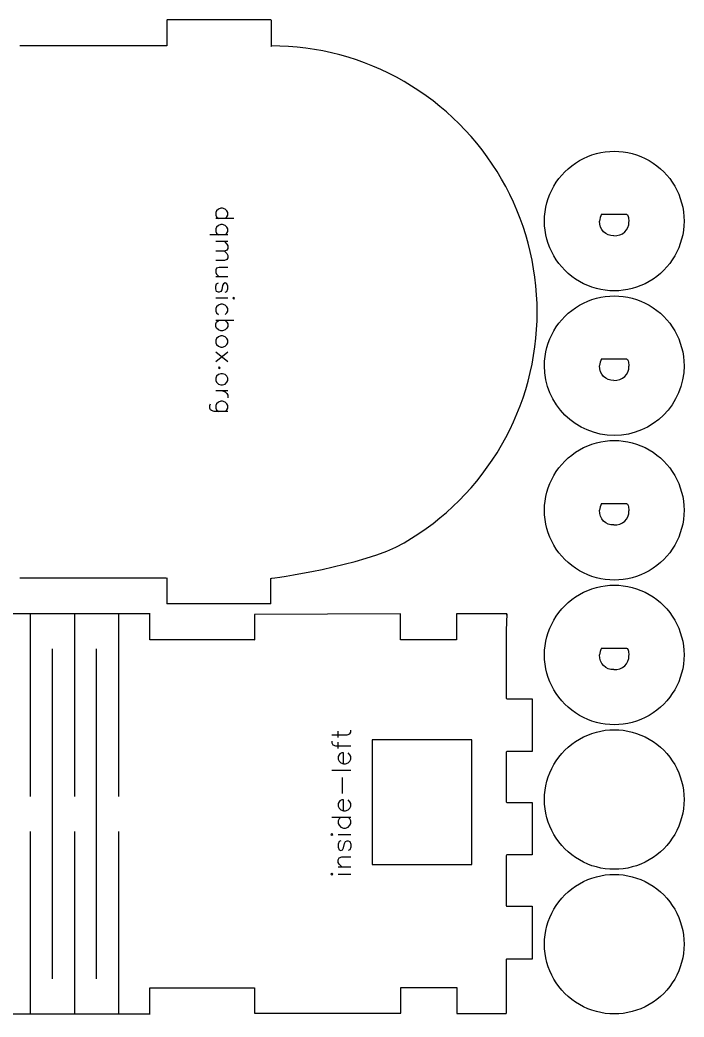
# Model space of a CAD drawing. Extents: x 5 to 365, y 4 to 204.
# Drawn here: x 231.8 to 365, y 4.4 to 204.3 of the extents above; entities that cross this region are included whole.
import ezdxf

# ---------------------------------------------------------------- set-up
doc = ezdxf.new("R2010")
doc.units = 0
doc.layers.add('Your_Design', color=7, linetype='CONTINUOUS')

msp = doc.modelspace()

# ---------------------------------------------------------------- linework, layer by layer
at = {"layer": 'Your_Design', "color": 5}
for points in [[(261.233716, 204.228372), (261.233016, 199.131012), (261.233016, 199.131012), (231.799017, 199.131012)], [(282.135415, 204.329942), (261.334616, 204.329942)], [(282.237715, 199.029062), (282.236915, 204.228372)], [(348.406759, 165.373222), (353.46779, 165.373511)], [(348.407394, 136.372687), (353.468425, 136.372976)], [(348.407335, 107.372731), (353.468366, 107.37302)], [(231.798992, 92.435017), (261.145796, 92.435214)], [(261.234116, 92.434945), (261.234116, 87.236195)], [(282.134915, 87.236195), (282.134915, 92.334255), (282.134915, 92.334255)], [(282.135314, 87.236194), (261.334453, 87.236194), (261.233714, 87.236194)], [(257.931913, 85.228673), (89.986997, 85.229016), (90.986998, 85.228673)], [(233.877224, 85.228673), (233.877224, 48.638785)], [(242.717073, 85.228673), (242.717073, 48.638785)], [(251.556915, 85.228673), (251.556915, 48.638785)], [(257.83812, 80.027639), (257.826125, 85.226454), (257.826118, 85.226454)], [(308.155883, 85.218729), (278.830116, 85.125454), (278.830116, 85.125454), (278.830116, 80.027427), (278.830116, 80.027639), (257.837813, 80.027639)], [(319.337122, 85.224269), (319.336769, 80.025277), (319.336769, 80.025277), (319.336702, 80.025277), (308.146951, 80.025277), (308.146951, 85.224269), (308.146951, 85.224269)], [(329.433312, 85.213649), (319.337118, 85.218587)], [(329.433029, 85.112239), (329.3269, 85.104795)], [(329.433312, 85.213592), (329.331454, 81.913321)], [(329.331454, 81.912897), (329.331754, 68.312016)], [(238.299103, 12.048984), (238.299103, 78.209066)], [(247.138945, 12.048984), (247.138945, 78.209066)], [(348.407092, 78.372775), (353.468103, 78.373064)], [(329.433312, 68.211016), (334.531451, 68.211016), (334.531099, 68.211016)], [(334.531451, 68.211016), (334.531099, 57.816016), (334.531099, 57.616016)], [(329.331754, 57.514017), (329.331754, 47.516016)], [(334.530993, 57.616016), (334.530993, 57.616016), (329.433312, 57.616016)], [(329.433312, 47.414018), (334.530993, 47.414018), (334.530993, 47.414018), (334.530993, 37.019018), (334.530993, 36.919016), (329.433312, 36.919016)], [(233.877224, 41.619283), (233.877224, 5.029412)], [(242.717073, 41.619283), (242.717073, 5.029412)], [(251.556915, 41.619283), (251.556915, 5.029412)], [(329.331754, 36.717019), (329.331754, 26.719018)], [(329.433312, 26.617016), (334.530993, 26.617016), (334.530972, 26.617016), (334.530993, 16.022017), (334.530993, 16.022017), (329.433312, 16.022017)], [(329.331754, 15.920018), (329.326991, 5.088019)], [(257.826118, 10.225102), (278.830116, 10.225102), (278.830116, 5.138102), (278.830116, 5.138102), (308.189686, 5.138102)], [(257.826118, 5.025902), (257.826118, 5.025902), (257.826118, 10.224901)], [(308.189676, 5.137789), (308.189676, 10.286789), (308.189676, 10.286789), (319.418176, 10.286789), (319.418176, 10.286789), (319.400185, 5.08779), (319.418176, 5.087793)], [(174.209283, 5.025531), (174.209283, 5.025531), (257.931913, 5.025531)], [(319.400195, 5.087803), (329.326991, 5.088019)]]:
    msp.add_lwpolyline(points, dxfattribs=at)
at = {"layer": 'Your_Design', "color": 1}
for points in [[(272.967137, 164.514787), (273.311099, 164.85875), (273.483081, 165.202712), (273.483081, 165.718656), (273.311099, 166.062619), (272.967137, 166.406582), (272.451193, 166.578563), (272.10723, 166.578563), (271.591286, 166.406582), (271.247324, 166.062619), (271.075342, 165.718656), (271.075342, 165.202712), (271.247324, 164.85875), (271.591286, 164.514787)], [(274.68695, 164.514787), (271.075342, 164.514787)], [(272.967137, 161.247142), (273.311099, 161.591105), (273.483081, 161.935068), (273.483081, 162.451011), (273.311099, 162.794974), (272.967137, 163.138937), (272.451193, 163.310918), (272.10723, 163.310918), (271.591286, 163.138937), (271.247324, 162.794974), (271.075342, 162.451011), (271.075342, 161.935068), (271.247324, 161.591105), (271.591286, 161.247142)], [(273.483081, 161.247142), (269.871473, 161.247142)], [(273.483081, 159.871292), (271.075342, 159.871292)], [(272.795155, 159.871292), (273.311099, 159.355348), (273.483081, 159.011385), (273.483081, 158.495441), (273.311099, 158.151479), (272.795155, 157.979497), (271.075342, 157.979497)], [(272.795155, 157.979497), (273.311099, 157.463554), (273.483081, 157.119591), (273.483081, 156.603647), (273.311099, 156.259684), (272.795155, 156.087703), (271.075342, 156.087703)], [(273.483081, 154.711853), (271.763268, 154.711853), (271.247324, 154.539871), (271.075342, 154.195909), (271.075342, 153.679965), (271.247324, 153.336002), (271.763268, 152.820058)], [(273.483081, 152.820058), (271.075342, 152.820058)], [(272.967137, 149.724395), (273.311099, 149.896376), (273.483081, 150.41232), (273.483081, 150.928264), (273.311099, 151.444208), (272.967137, 151.616189), (272.623174, 151.444208), (272.451193, 151.100245), (272.279212, 150.240339), (272.10723, 149.896376), (271.763268, 149.724395), (271.591286, 149.724395), (271.247324, 149.896376), (271.075342, 150.41232), (271.075342, 150.928264), (271.247324, 151.444208), (271.591286, 151.616189)], [(273.483081, 148.520526), (271.075342, 148.520526)], [(272.967137, 145.252881), (273.311099, 145.596843), (273.483081, 145.940806), (273.483081, 146.45675), (273.311099, 146.800712), (272.967137, 147.144675), (272.451193, 147.316656), (272.10723, 147.316656), (271.591286, 147.144675), (271.247324, 146.800712), (271.075342, 146.45675), (271.075342, 145.940806), (271.247324, 145.596843), (271.591286, 145.252881)], [(274.68695, 144.049012), (271.075342, 144.049012)], [(272.967137, 144.049012), (273.311099, 143.705049), (273.483081, 143.361086), (273.483081, 142.845142), (273.311099, 142.50118), (272.967137, 142.157217), (272.451193, 141.985236), (272.10723, 141.985236), (271.591286, 142.157217), (271.247324, 142.50118), (271.075342, 142.845142), (271.075342, 143.361086), (271.247324, 143.705049), (271.591286, 144.049012)], [(273.483081, 137.685703), (271.075342, 135.793909)], [(273.483081, 135.793909), (271.075342, 137.685703)], [(273.483081, 129.946544), (271.075342, 129.946544)], [(272.451193, 129.946544), (272.967137, 129.774563), (273.311099, 129.4306), (273.483081, 129.086638), (273.483081, 128.570694)], [(273.483081, 125.818993), (270.73138, 125.818993), (270.215436, 125.990974), (270.043455, 126.162955), (269.871473, 126.506918), (269.871473, 127.022862), (270.043455, 127.366825)], [(272.967137, 125.818993), (273.311099, 126.162955), (273.483081, 126.506918), (273.483081, 127.022862), (273.311099, 127.366825), (272.967137, 127.710787), (272.451193, 127.882769), (272.10723, 127.882769), (271.591286, 127.710787), (271.247324, 127.366825), (271.075342, 127.022862), (271.075342, 126.506918), (271.247324, 126.162955), (271.591286, 125.818993)], [(294.344278, 60.970449), (297.427724, 60.970449), (297.971861, 61.151828), (298.15324, 61.514586), (298.15324, 61.877345)], [(295.613932, 60.426311), (295.613932, 61.695966)], [(294.344278, 59.700795), (294.344278, 59.338036), (294.525657, 58.975278), (295.069794, 58.793899), (298.15324, 58.793899)], [(295.613932, 58.249761), (295.613932, 59.519416)], [(296.702207, 55.166315), (296.702207, 57.342865), (296.339448, 57.342865), (295.97669, 57.161486), (295.795311, 56.980107), (295.613932, 56.617349), (295.613932, 56.073211), (295.795311, 55.710453), (296.158069, 55.347695), (296.702207, 55.166315), (297.064965, 55.166315), (297.609103, 55.347695), (297.971861, 55.710453), (298.15324, 56.073211), (298.15324, 56.617349), (297.971861, 56.980107), (297.609103, 57.342865)], [(294.344278, 53.896661), (298.15324, 53.896661)], [(296.520828, 49.180803), (296.520828, 52.445628)], [(296.702207, 45.734598), (296.702207, 47.911148), (296.339448, 47.911148), (295.97669, 47.729769), (295.795311, 47.54839), (295.613932, 47.185632), (295.613932, 46.641494), (295.795311, 46.278736), (296.158069, 45.915977), (296.702207, 45.734598), (297.064965, 45.734598), (297.609103, 45.915977), (297.971861, 46.278736), (298.15324, 46.641494), (298.15324, 47.185632), (297.971861, 47.54839), (297.609103, 47.911148)], [(294.344278, 44.464944), (298.15324, 44.464944)], [(296.158069, 44.464944), (295.795311, 44.102186), (295.613932, 43.739427), (295.613932, 43.19529), (295.795311, 42.832532), (296.158069, 42.469773), (296.702207, 42.288394), (297.064965, 42.288394), (297.609103, 42.469773), (297.971861, 42.832532), (298.15324, 43.19529), (298.15324, 43.739427), (297.971861, 44.102186), (297.609103, 44.464944)], [(295.613932, 41.01874), (298.15324, 41.01874)], [(296.158069, 39.749086), (295.795311, 39.567706), (295.613932, 39.023569), (295.613932, 38.479431), (295.795311, 37.935294), (296.158069, 37.753915), (296.520828, 37.935294), (296.702207, 38.298052), (296.883586, 39.204948), (297.064965, 39.567706), (297.427724, 39.749086), (297.609103, 39.749086), (297.971861, 39.567706), (298.15324, 39.023569), (298.15324, 38.479431), (297.971861, 37.935294), (297.609103, 37.753915)], [(296.339448, 34.48909), (295.795311, 35.033227), (295.613932, 35.395985), (295.613932, 35.940123), (295.795311, 36.302881), (296.339448, 36.48426), (298.15324, 36.48426)], [(295.613932, 34.48909), (298.15324, 34.48909)], [(295.613932, 33.038056), (298.15324, 33.038056)]]:
    msp.add_lwpolyline(points, dxfattribs=at)
at = {"layer": 'Your_Design', "color": 5}
for points in [[(364.99499, 164.000014)], [(364.995007, 135.000012)], [(364.994983, 106.000017)], [(282.135415, 92.333845)], [(312.745367, 91.366792)], [(364.994983, 77.000015)], [(302.427322, 59.959236), (302.427322, 34.969697), (322.4169, 34.969697), (322.4169, 59.959695)], [(364.994999, 48.000006)], [(364.994999, 19.000011)], [(329.433312, 5.018595)]]:
    msp.add_lwpolyline(points, close=True, dxfattribs=at)
at = {"layer": 'Your_Design', "color": 1}
for points in [[(274.68695, 148.692507), (274.514969, 148.520526), (274.68695, 148.348544), (274.858931, 148.520526)], [(273.483081, 140.093441), (273.311099, 140.437404), (272.967137, 140.781367), (272.451193, 140.953348), (272.10723, 140.953348), (271.591286, 140.781367), (271.247324, 140.437404), (271.075342, 140.093441), (271.075342, 139.577497), (271.247324, 139.233535), (271.591286, 138.889572), (272.10723, 138.717591), (272.451193, 138.717591), (272.967137, 138.889572), (273.311099, 139.233535), (273.483081, 139.577497)], [(271.935249, 134.59004), (271.763268, 134.762021), (271.591286, 134.59004), (271.763268, 134.418058)], [(273.483081, 132.526264), (273.311099, 132.870226), (272.967137, 133.214189), (272.451193, 133.38617), (272.10723, 133.38617), (271.591286, 133.214189), (271.247324, 132.870226), (271.075342, 132.526264), (271.075342, 132.01032), (271.247324, 131.666357), (271.591286, 131.322395), (272.10723, 131.150413), (272.451193, 131.150413), (272.967137, 131.322395), (273.311099, 131.666357), (273.483081, 132.01032)], [(294.344278, 40.837361), (294.525657, 41.01874), (294.344278, 41.200119), (294.162898, 41.01874)], [(294.344278, 32.856677), (294.525657, 33.038056), (294.344278, 33.219435), (294.162898, 33.038056)]]:
    msp.add_lwpolyline(points, close=True, dxfattribs=at)
at = {"layer": 'Your_Design', "color": 5}
for points in [[(261.334616, 204.329942), (261.279616, 204.329942), (261.233016, 204.286942), (261.233016, 204.228372)], [(282.236915, 204.228372), (282.236915, 204.283072), (282.193915, 204.329942), (282.135315, 204.329942)], [(308.834615, 191.978373), (300.717415, 196.665873), (291.506515, 199.130722), (282.135415, 199.130722)], [(282.135415, 199.130722), (282.190415, 199.130722), (282.236915, 199.087722), (282.236915, 199.029162)], [(328.381514, 172.431503), (323.694014, 180.548693), (316.951814, 187.290873), (308.834615, 191.978373)], [(344.002491, 176.120039), (348.332559, 178.620005), (353.667422, 178.620005), (357.99749, 176.120039)], [(337.004991, 164.000014), (337.004991, 168.999946), (339.672423, 173.620073), (344.002491, 176.120039)], [(357.99749, 176.120039), (362.327558, 173.620073), (364.99499, 168.999946), (364.99499, 164.000014)], [(335.533814, 145.732284), (335.533814, 155.107284), (333.065114, 164.314313), (328.381514, 172.431503)], [(344.002491, 151.879989), (339.672423, 154.379955), (337.004991, 159.000083), (337.004991, 164.000014)], [(350.911035, 161.061062), (349.288605, 160.966522), (348.010616, 162.279276), (348.055764, 163.994005)], [(348.462163, 165.360769), (348.231033, 165.013613), (348.049341, 164.407547), (348.056341, 164.007078)], [(353.464857, 165.373443), (353.568936, 165.368365), (353.677956, 165.212902), (353.767905, 164.941295)], [(353.767905, 164.941295), (353.857853, 164.669688), (353.921353, 164.304216), (353.944417, 163.925375)], [(364.99499, 164.000014), (364.99499, 159.000083), (362.327558, 154.379955), (357.99749, 151.879989)], [(350.909731, 161.060896), (352.62699, 160.961584), (353.984584, 162.219156), (353.942502, 163.870225)], [(357.99749, 151.879989), (353.667422, 149.380023), (348.332559, 149.380023), (344.002491, 151.879989)], [(344.002509, 147.120037), (348.332576, 149.620003), (353.66744, 149.620003), (357.997508, 147.120037)], [(337.005009, 135.000012), (337.005009, 139.999944), (339.672441, 144.620071), (344.002509, 147.120037)], [(357.997508, 147.120037), (362.327576, 144.620071), (364.995007, 139.999944), (364.995007, 135.000012)], [(328.381514, 119.033064), (333.069014, 127.150254), (335.534114, 136.361194), (335.534114, 145.732284)], [(348.462798, 136.360234), (348.231668, 136.013078), (348.049976, 135.407012), (348.056976, 135.006543)], [(353.465492, 136.372908), (353.569571, 136.36783), (353.678591, 136.212367), (353.76854, 135.94076)], [(351.000008, 121.005014), (343.270784, 121.005014), (337.005009, 127.270788), (337.005009, 135.000012)], [(350.91167, 132.060527), (349.28924, 131.965987), (348.011251, 133.278742), (348.056399, 134.99347)], [(350.910366, 132.060361), (352.627625, 131.961049), (353.985219, 133.218621), (353.943137, 134.869691)], [(364.995007, 135.000012), (364.995007, 127.270788), (358.729232, 121.005014), (351.000008, 121.005014)], [(353.76854, 135.94076), (353.858488, 135.669153), (353.921988, 135.303681), (353.945052, 134.92484)], [(344.002485, 118.120042), (348.332552, 120.620008), (353.667416, 120.620008), (357.997484, 118.120042)], [(308.834615, 99.486195), (316.951814, 104.173695), (323.694014, 110.915875), (328.381514, 119.033064)], [(337.004985, 106.000017), (337.004985, 110.999949), (339.672417, 115.620076), (344.002485, 118.120042)], [(357.997484, 118.120042), (362.327552, 115.620076), (364.994983, 110.999949), (364.994983, 106.000017)], [(344.002485, 93.879992), (339.672417, 96.379958), (337.004985, 101.000086), (337.004985, 106.000017)], [(350.911611, 103.060571), (349.289181, 102.966031), (348.011192, 104.278785), (348.05634, 105.993514)], [(348.462739, 107.360278), (348.231609, 107.013122), (348.049917, 106.407056), (348.056917, 106.006587)], [(353.465432, 107.372952), (353.569512, 107.367874), (353.678532, 107.212411), (353.76848, 106.940804)], [(353.76848, 106.940804), (353.858429, 106.669197), (353.921928, 106.303725), (353.944992, 105.924884)], [(364.994983, 106.000017), (364.994983, 101.000086), (362.327552, 96.379958), (357.997484, 93.879992)], [(350.910307, 103.060405), (352.627566, 102.961093), (353.98516, 104.218665), (353.943078, 105.869734)], [(282.135415, 92.333845), (282.135415, 92.333845), (300.717415, 94.802595), (308.834615, 99.486195)], [(357.997484, 93.879992), (353.667416, 91.380027), (348.332552, 91.380027), (344.002485, 93.879992)], [(344.002484, 89.12004), (348.332552, 91.620006), (353.667415, 91.620006), (357.997483, 89.12004)], [(337.004984, 77.000015), (337.004984, 81.999947), (339.672416, 86.620074), (344.002484, 89.12004)], [(357.997483, 89.12004), (362.327551, 86.620074), (364.994983, 81.999947), (364.994983, 77.000015)], [(257.826125, 85.226454), (257.826125, 85.226454), (257.896695, 85.226631), (257.83812, 85.226631)], [(329.3269, 85.104795), (329.433029, 85.112239), (329.3269, 85.046305), (329.3269, 85.104795)], [(278.830116, 80.027427), (278.830116, 80.027427), (278.771558, 80.027427), (278.830116, 80.027427)], [(348.462495, 78.360322), (348.231367, 78.013166), (348.049676, 77.4071), (348.056675, 77.006631)], [(353.46517, 78.372996), (353.569248, 78.367918), (353.678268, 78.212455), (353.768216, 77.940848)], [(344.002484, 64.87999), (339.672416, 67.379956), (337.004984, 72.000084), (337.004984, 77.000015)], [(350.911358, 74.060615), (349.288934, 73.966075), (348.01095, 75.278829), (348.056099, 76.993558)], [(350.910054, 74.060449), (352.627306, 73.961137), (353.984895, 75.218709), (353.942813, 76.869778)], [(353.768216, 77.940848), (353.858165, 77.669241), (353.921664, 77.303769), (353.944728, 76.924928)], [(364.994983, 77.000015), (364.994983, 72.000084), (362.327551, 67.379956), (357.997483, 64.87999)], [(329.331754, 68.312016), (329.331754, 68.257018), (329.374754, 68.211016), (329.433312, 68.211016)], [(334.531099, 68.211016), (334.531099, 68.211016), (334.531099, 68.152525), (334.531099, 68.211016)], [(357.997483, 64.87999), (353.667415, 62.380025), (348.332552, 62.380025), (344.002484, 64.87999)], [(344.0025, 60.120031), (348.332568, 62.619997), (353.667432, 62.619997), (357.9975, 60.120031)], [(337.005001, 48.000006), (337.005001, 52.999938), (339.672433, 57.620065), (344.0025, 60.120031)], [(357.9975, 60.120031), (362.327567, 57.620065), (364.994999, 52.999938), (364.994999, 48.000006)], [(329.433312, 57.616016), (329.378613, 57.616016), (329.331754, 57.572614), (329.331754, 57.514017)], [(344.0025, 35.879981), (339.672433, 38.379947), (337.005001, 43.000075), (337.005001, 48.000006)], [(364.994999, 48.000006), (364.994999, 43.000075), (362.327567, 38.379947), (357.9975, 35.879981)], [(329.331754, 47.516016), (329.331754, 47.461018), (329.374754, 47.414018), (329.433312, 47.414018)], [(329.433312, 36.919016), (329.378613, 36.919016), (329.331754, 36.775616), (329.331754, 36.717019)], [(357.9975, 35.879981), (353.667432, 33.380016), (348.332568, 33.380016), (344.0025, 35.879981)], [(344.0025, 31.120036), (348.332568, 33.620002), (353.667432, 33.620002), (357.9975, 31.120036)], [(337.005001, 19.000011), (337.005001, 23.999943), (339.672433, 28.62007), (344.0025, 31.120036)], [(357.9975, 31.120036), (362.327567, 28.62007), (364.994999, 23.999943), (364.994999, 19.000011)], [(329.331754, 26.719018), (329.331754, 26.66402), (329.374754, 26.617016), (329.433312, 26.617016)], [(344.0025, 6.879987), (339.672433, 9.379952), (337.005001, 14.00008), (337.005001, 19.000011)], [(364.994999, 19.000011), (364.994999, 14.00008), (362.327567, 9.379952), (357.9975, 6.879987)], [(329.433312, 16.022017), (329.378613, 16.022017), (329.331754, 15.978512), (329.331754, 15.920018)], [(257.826118, 10.224901), (257.826118, 10.224901), (257.884687, 10.224901), (257.826118, 10.224901)], [(278.830116, 10.225102), (278.830116, 10.225102), (278.831527, 10.22369), (278.830116, 10.225102)], [(357.9975, 6.879987), (353.667432, 4.380021), (348.332568, 4.380021), (344.0025, 6.879987)]]:
    msp.add_open_spline(points, degree=3, dxfattribs=at)

doc.saveas('drawing.dxf')
